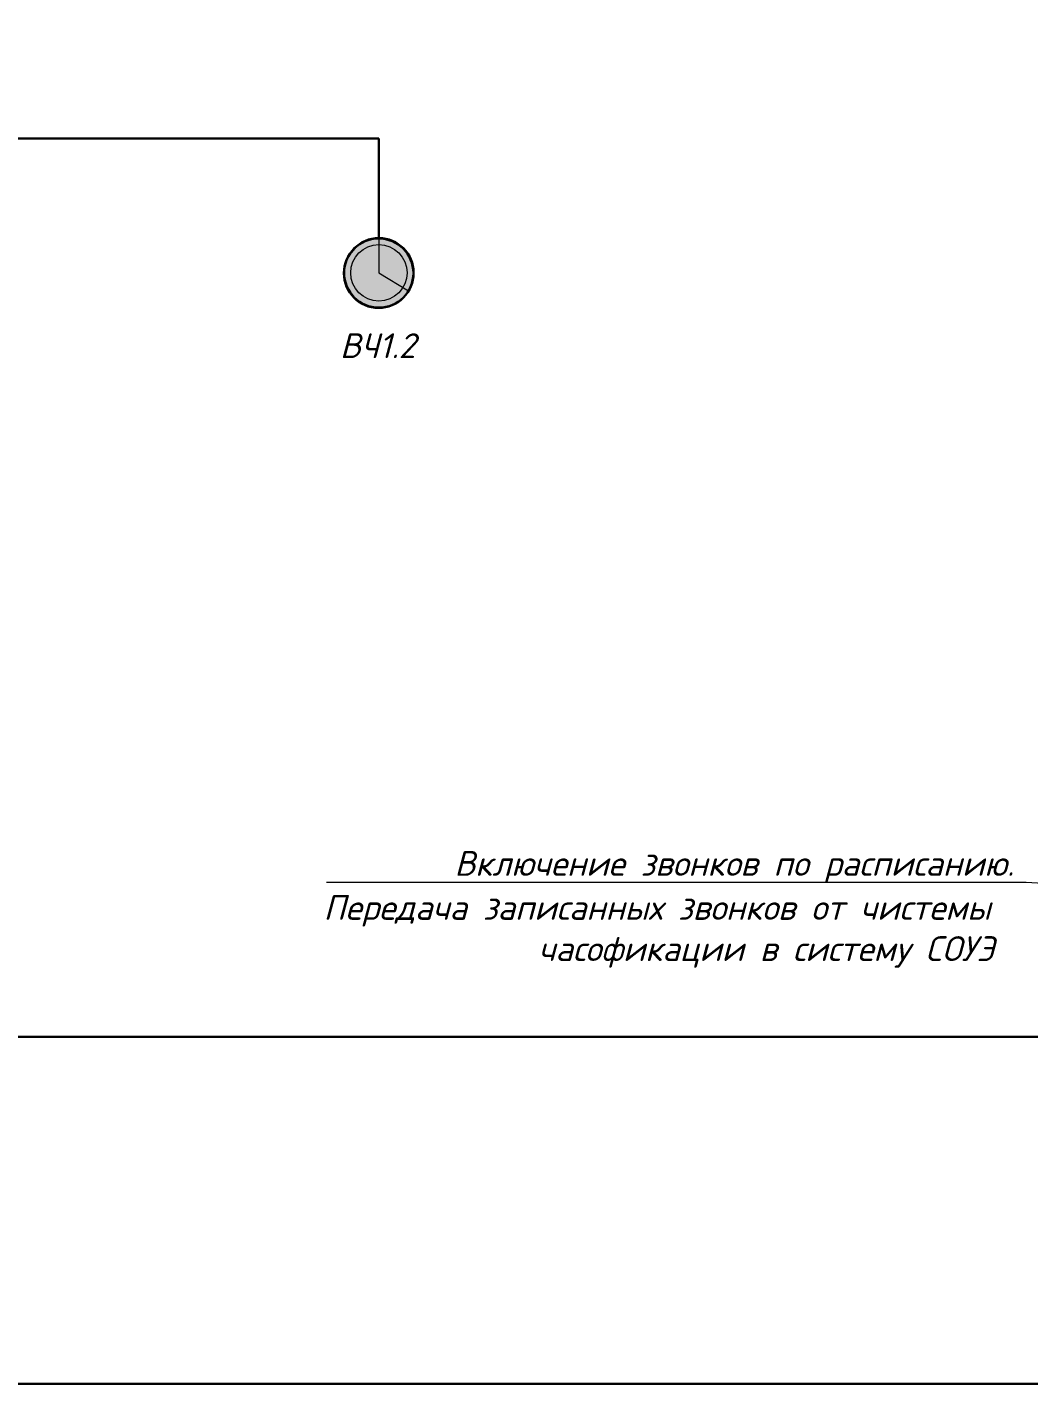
# Model space of a CAD drawing. Extents: x 69141456 to 70100388, y -33501327 to -33101377.
# Drawn here: x 69305963 to 69316043, y -33473370 to -33459721 of the extents above; entities that cross this region are included whole.
import ezdxf
from ezdxf import colors
from ezdxf.entities.mleader import LeaderData, LeaderLine
from ezdxf.math import Vec2, Vec3

# ---------------------------------------------------------------- set-up
doc = ezdxf.new("R2010")
doc.units = 0
doc.header["$LTSCALE"] = 100
for name, color, linetype in [('PDF _ODG - Текст', 7, 'Continuous'), ('PDF _СС_Схема', 7, 'Continuous'), ('PDF _СС_ЭЧС_Оборудование', 1, 'Continuous'), ('PDF _Текст', 7, 'Continuous'), ('СС. Текст', 7, 'Continuous')]:
    doc.layers.add(name, color=color, linetype=linetype)
doc.layers.add('PDF _СС_ЭЧС_Кабель', color=180, linetype='Continuous', true_color=0x3f00ff)
doc.styles.add('ISOCPEUR', font='isocpeui.ttf', dxfattribs={"height": 250})

msp = doc.modelspace()

# ---------------------------------------------------------------- linework, layer by layer
at = {"layer": 'PDF _ODG - Текст', "lineweight": 0}
msp.add_lwpolyline([(69320236.4, -33468578), (69316014.9, -33468327.5), (69308974.9, -33468327.5)], dxfattribs=at)
at = {"layer": 'PDF _СС_Схема', "lineweight": 30}
for points in [[(69291106.9, -33454515.9), (69371400.1, -33454515.9), (69371400.1, -33469879.9), (69291106.9, -33469879.9)], [(69291106.9, -33469879.9), (69371400.1, -33469879.9), (69371400.1, -33473370.2), (69291106.9, -33473370.2)]]:
    msp.add_lwpolyline(points, close=True, dxfattribs=at)
at = {"layer": 'PDF _СС_ЭЧС_Кабель', "lineweight": 30}
for points in [[(69309503.3, -33460839.7), (69302574.6, -33460839.7)], [(69309501.7, -33460839.7), (69309501.7, -33461843)]]:
    msp.add_lwpolyline(points, dxfattribs=at)
at = {"layer": 'PDF _СС_ЭЧС_Оборудование', "color": 180, "lineweight": 0, "true_color": 0x3f00ff}
msp.add_lwpolyline([(69309501.7, -33461843), (69309501.7, -33462193.7), (69309801.4, -33462372.2)], dxfattribs=at)
at = {"layer": 'PDF _СС_ЭЧС_Оборудование', "color": 7, "lineweight": 0, "true_color": 0xffffff}
msp.add_lwpolyline([(69309185, -33462044.9), (69309291.3, -33461913.1)], dxfattribs=at)
at = {"layer": 'PDF _СС_ЭЧС_Оборудование', "color": 180, "lineweight": 30, "true_color": 0x3f00ff}
for centre, radius in [((69309500, -33462196.3), 349.5), ((69309502.8, -33462192.6), 349.7)]:
    msp.add_circle(centre, radius, dxfattribs=at)
at = {"layer": 'PDF _СС_ЭЧС_Оборудование', "color": 180, "lineweight": 0, "true_color": 0x3f00ff}
msp.add_circle((69309502.8, -33462192.6), 283.8, dxfattribs=at)
at = {"layer": 'PDF _СС_ЭЧС_Оборудование', "color": 7, "true_color": 0xffffff, "transparency": 33554559}
for points in [[(69309629.2, -33461868.5), (69309161.6, -33462112.9), (69309440.1, -33461849.3)], [(69309161.6, -33462112.9), (69309440.1, -33461849.3), (69309185, -33462044.9)], [(69309440.1, -33461849.3), (69309185, -33462044.9), (69309291.3, -33461913.1)], [(69309741.9, -33461940.7), (69309151, -33462214.9), (69309629.2, -33461868.5)], [(69309151, -33462214.9), (69309629.2, -33461868.5), (69309161.6, -33462112.9)], [(69309208.4, -33462387.1), (69309741.9, -33461940.7), (69309151, -33462214.9)], [(69309835.4, -33462091.7), (69309208.4, -33462387.1), (69309741.9, -33461940.7)], [(69309331.6, -33462499.8), (69309835.4, -33462091.7), (69309208.4, -33462387.1)], [(69309837.5, -33462287.2), (69309331.6, -33462499.8), (69309835.4, -33462091.7)], [(69309501.7, -33462542.3), (69309837.5, -33462287.2), (69309331.6, -33462499.8)], [(69309758.9, -33462429.6), (69309501.7, -33462542.3), (69309837.5, -33462287.2)], [(69309635.6, -33462514.7), (69309758.9, -33462429.6), (69309501.7, -33462542.3)]]:
    msp.add_solid(points, dxfattribs=at)

# ---------------------------------------------------------------- texts
at = {"layer": 'PDF _Текст', "attachment_point": 7, "style": 'ISOCPEUR'}
for s, insert, char_height in [('ВЧ1.2', (69309110.6, -33463050.3), 249.57), ('Включение звонков по расписанию.', (69310263, -33468326.6), 249.573), ('Передача записанных звонков от чистемы', (69308945.1, -33468769.6), 249.573), ('часофикации в систему СОУЭ', (69311106.9, -33469184.1), 249.573)]:
    msp.add_mtext(s, dxfattribs=dict(at, insert=insert, char_height=char_height))

# ---------------------------------------------------------------- leaders
at = {"layer": 'СС. Текст', "lineweight": 0}
ml = msp.add_multileader_mtext('Standard', dxfattribs=at)
ml.set_content('{\\C256;ЛЧ1.2}', color=7, style='ISOCPEUR')
ml.set_leader_properties(color=256)
ml.build(insert=Vec2(0, 0))
ml.multileader.update_dxf_attribs({"text_left_attachment_type": 6, "text_right_attachment_type": 6, "dogleg_length": 0.1, "arrow_head_size": 0, "scale": 100})
ctx = ml.context
ctx.base_point, ctx.scale, ctx.char_height, ctx.arrow_head_size, ctx.landing_gap_size, ctx.plane_origin = Vec3(69300138.5, -33461837.4), 100, 250, 0, 0, Vec3(69298354.2, -33462320.8)
ctx.left_attachment, ctx.right_attachment, ctx.text_align_type = 6, 6, 1
notes = []
notes.append((ctx, [(1, (1, 1, 0), (69300984.3, -33461837.4), (-1, 0), 10, [(0, [(69301943.2, -33460839.7)], 0, [])])]))
ctx.mtext.insert, ctx.mtext.width, ctx.mtext.defined_height, ctx.mtext.alignment, ctx.mtext.flow_direction = Vec3(69300556.4, -33461537.4), 1210.419, 370.7, 2, 5
ml = msp.add_multileader_mtext('Standard', dxfattribs=at)
ml.set_content('{\\C256;ЛЧ1.3}', color=7, style='ISOCPEUR')
ml.set_leader_properties(color=256)
ml.build(insert=Vec2(0, 0))
ml.multileader.update_dxf_attribs({"text_left_attachment_type": 6, "text_right_attachment_type": 6, "dogleg_length": 0.1, "arrow_head_size": 0, "scale": 100})
ctx = ml.context
ctx.base_point, ctx.scale, ctx.char_height, ctx.arrow_head_size, ctx.landing_gap_size, ctx.plane_origin = Vec3(69303004.7, -33461837.4), 100, 250, 0, 0, Vec3(69301220.2, -33462320.8)
ctx.left_attachment, ctx.right_attachment, ctx.text_align_type = 6, 6, 1
notes.append((ctx, [(1, (1, 1, 0), (69303850.3, -33461837.4), (-1, 0), 10, [(0, [(69304696.5, -33460839.7)], 0, [])])]))
ctx.mtext.insert, ctx.mtext.width, ctx.mtext.defined_height, ctx.mtext.alignment, ctx.mtext.flow_direction = Vec3(69303422.5, -33461537.4), 1210.419, 370.7, 2, 5
ml = msp.add_multileader_mtext('Standard', dxfattribs=at)
ml.set_content('ЗС1.1', color=7, style='ISOCPEUR')
ml.set_leader_properties(color=256)
ml.build(insert=Vec2(0, 0))
ml.multileader.update_dxf_attribs({"text_left_attachment_type": 6, "text_right_attachment_type": 6, "dogleg_length": 0.1, "arrow_head_size": 0, "scale": 100})
ctx = ml.context
ctx.base_point, ctx.scale, ctx.char_height, ctx.arrow_head_size, ctx.landing_gap_size, ctx.plane_origin = Vec3(69317434.9, -33465935.3), 100, 250, 0, 0, Vec3(69316327.6, -33466353.8)
ctx.left_attachment, ctx.right_attachment, ctx.text_align_type = 6, 6, 1
notes.append((ctx, [(1, (1, 1, 0), (69318198, -33465935.3), (-1, 0), 10, [(0, [(69318629.4, -33465488.9)], 0, [])])]))
ctx.mtext.insert, ctx.mtext.width, ctx.mtext.defined_height, ctx.mtext.alignment, ctx.mtext.flow_direction = Vec3(69317811.4, -33465635.3), 2756.185, 416.7, 2, 5
for ctx, leaders in notes:
    for number, flags, end, landing, length, lines in leaders:
        leader = LeaderData()
        leader.index, (leader.has_last_leader_line, leader.has_dogleg_vector, leader.attachment_direction) = number, flags
        leader.last_leader_point, leader.dogleg_vector, leader.dogleg_length = Vec3(end), Vec3(landing), length
        for number, points, colour, breaks in lines:
            line = LeaderLine()
            line.index, line.vertices, line.color, line.breaks = number, Vec3.list(points), colors.encode_raw_color(colour), breaks
            leader.lines.append(line)
        ctx.leaders.append(leader)

doc.saveas('drawing.dxf')
